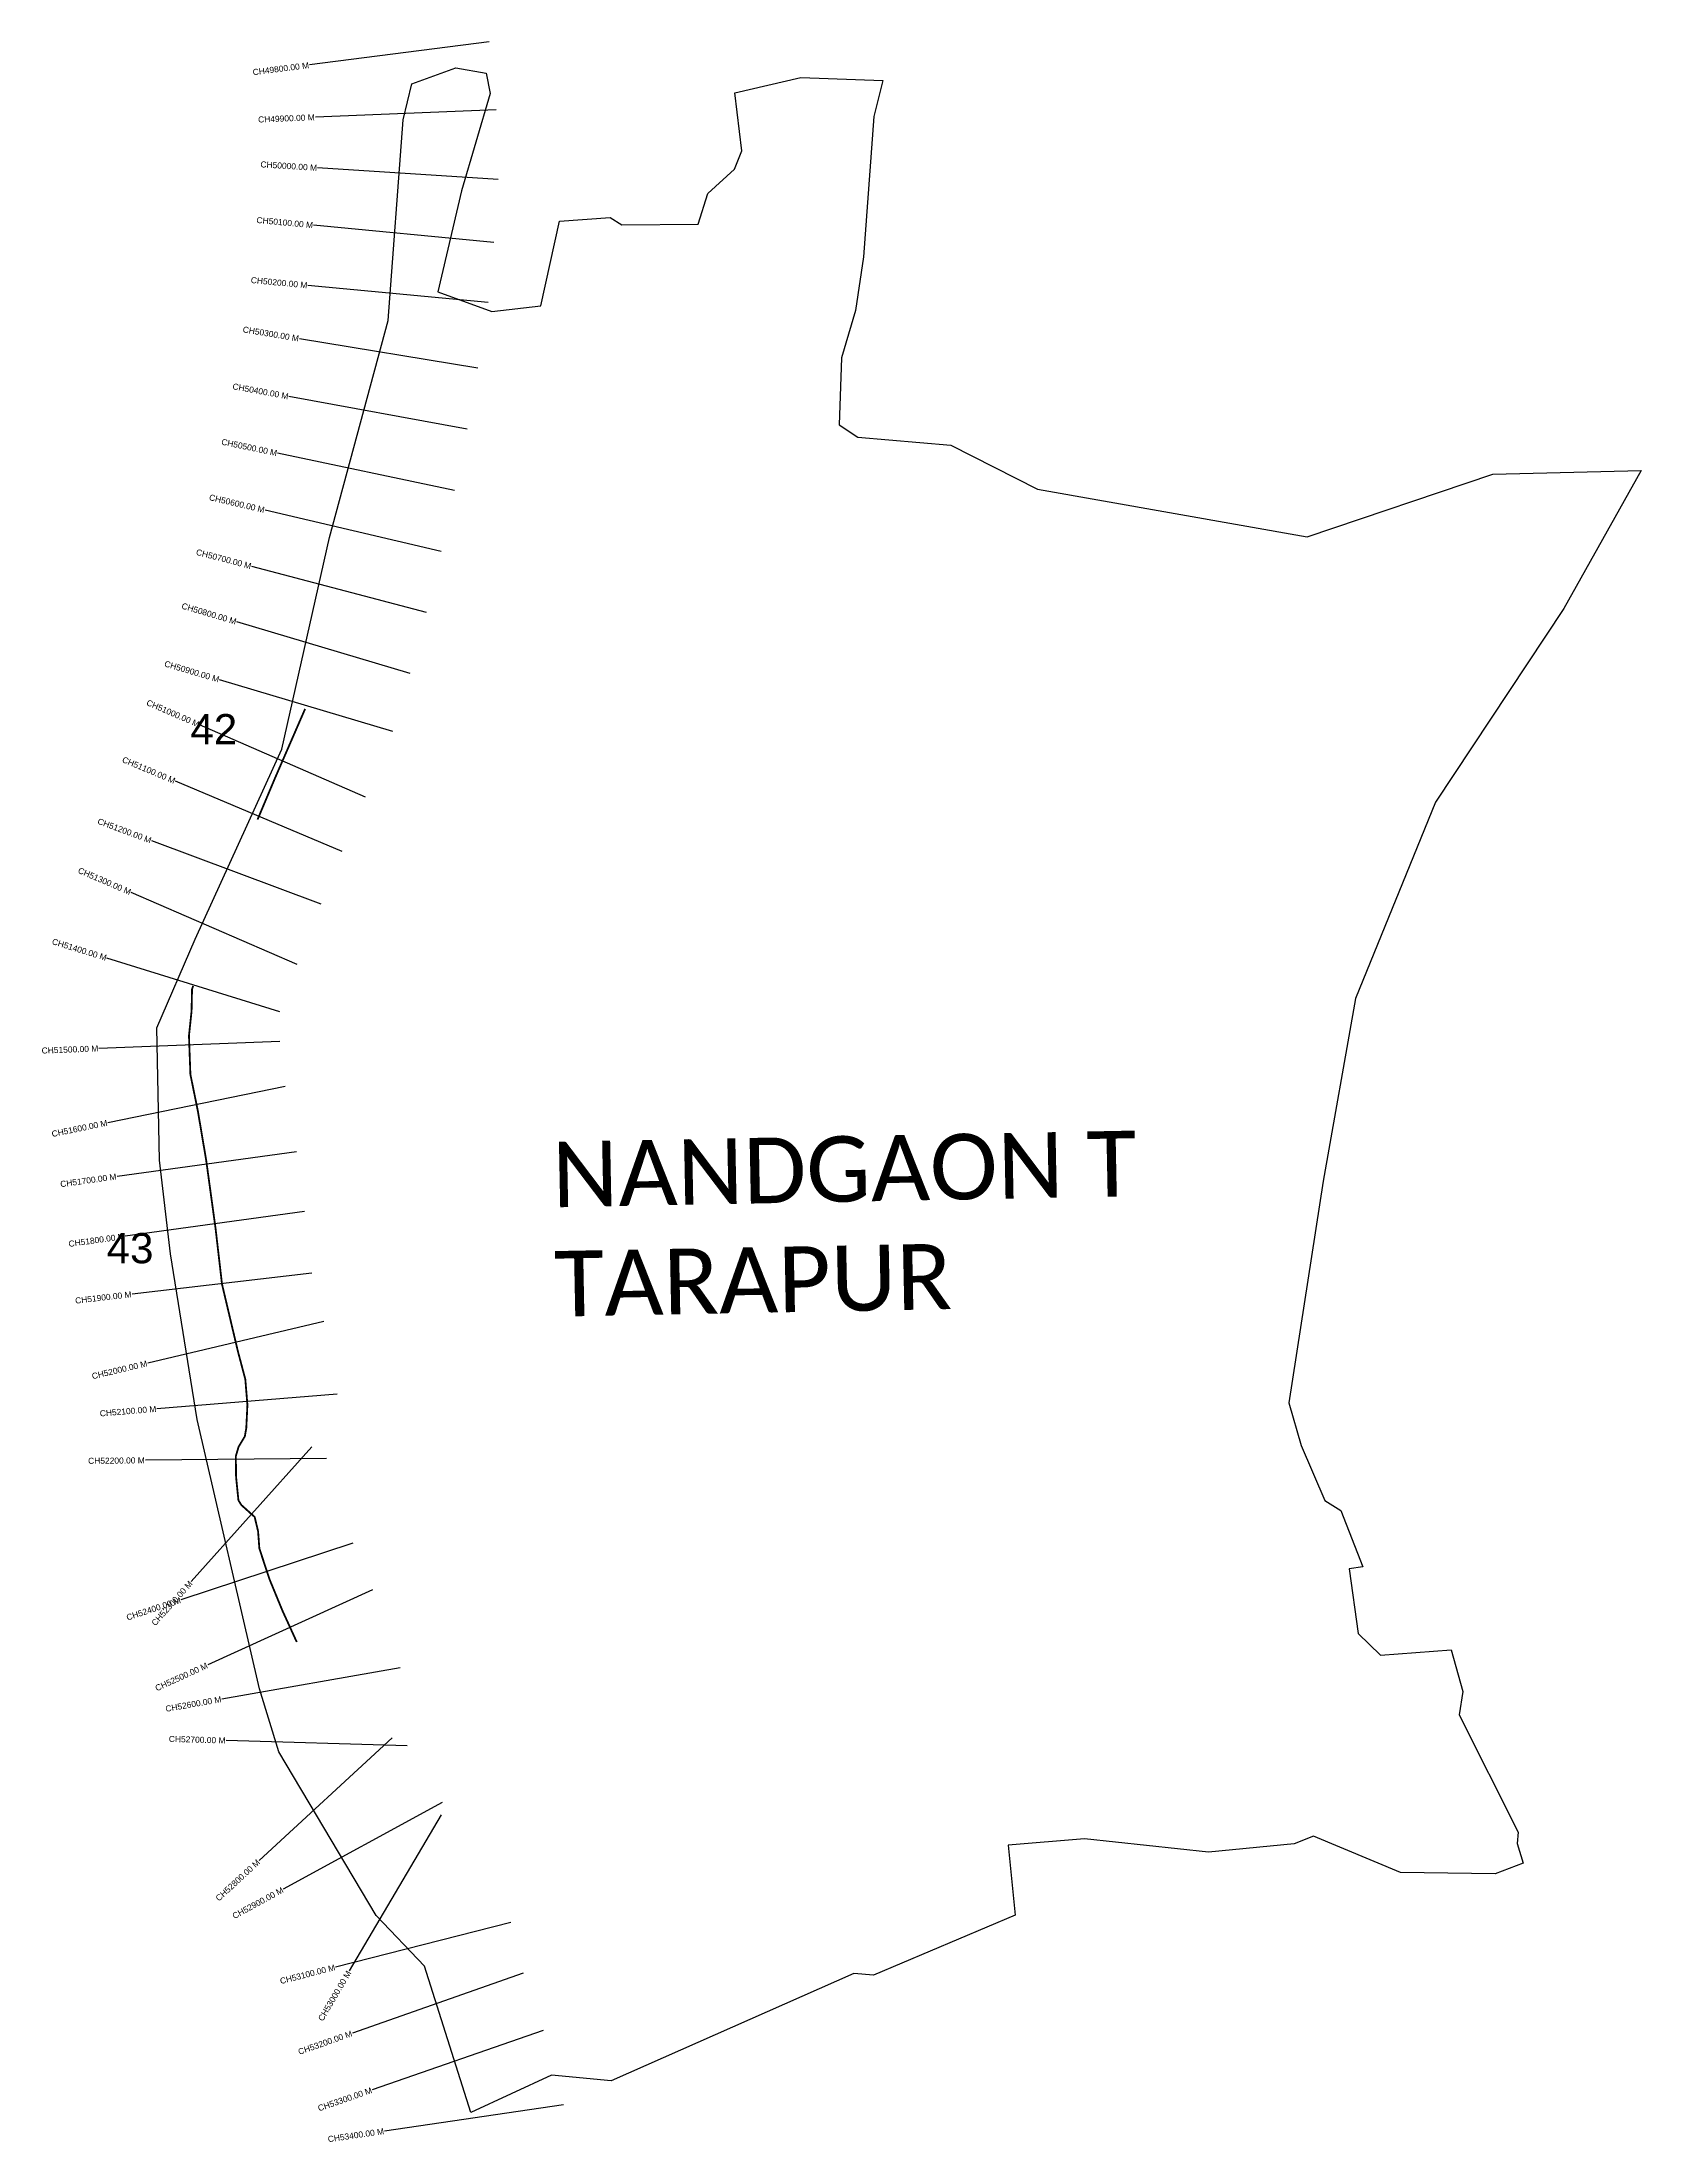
# Model space of a CAD drawing. Header units: feet. Extents: x 257203 to 259853, y 2184655 to 2188137.
import ezdxf
from ezdxf.enums import TextEntityAlignment as Align

# ---------------------------------------------------------------- set-up
doc = ezdxf.new("R2010")
doc.units = ezdxf.units.FT
doc.header["$MEASUREMENT"] = 0
for name, color, linetype in [('ARTIFICIALLY PROTECTED', 4, 'Continuous'), ('CS', 134, 'Continuous'), ('CSMark', 6, 'Continuous'), ('village', 3, 'Continuous'), ('VILLAGE NAME', 250, 'Continuous')]:
    doc.layers.add(name, color=color, linetype=linetype)
doc.styles.get("Standard").update_dxf_attribs({"font": 'arial.ttf'})

msp = doc.modelspace()

# ---------------------------------------------------------------- linework, layer by layer
at = {"color": 6}
msp.add_lwpolyline([(258460.7, 2188078.1), (258596.4, 2188073.6)], dxfattribs=at)
at = {"layer": 'ARTIFICIALLY PROTECTED', "const_width": 3, "flags": 128}
msp.add_lwpolyline([(257638.9, 2187031.4), (257588.6, 2186915.7), (257560.1, 2186848)], dxfattribs=at)
at = {"layer": 'ARTIFICIALLY PROTECTED', "flags": 128}
msp.add_lwpolyline([(257453.3, 2186572.2, 3, 3, 0), (257451.5, 2186566.4, 3, 3, 0), (257450.7, 2186530.1, 3, 3, 0), (257446.4, 2186489.5, 3, 3, 0), (257448.8, 2186425.3, 3, 3, 0), (257461.2, 2186364.5, 3, 3, 0), (257475, 2186282.8, 3, 3, 0), (257490.5, 2186169.9, 3, 3, 0), (257501.2, 2186077.5, 3, 3, 0), (257527.5, 2185966.3, 3, 3, 0), (257539.8, 2185920, 3, 3, 0), (257543.3, 2185877.5, 3, 3, 0), (257541.4, 2185839.1, 3, 3, 0), (257539.1, 2185825.4, 3, 3, 0), (257532.8, 2185814.9, 3, 3, 0), (257528.7, 2185808.1, 3, 3, 0), (257524.1, 2185792.6, 3, 3, 0), (257524.5, 2185758, 3, 3, 0), (257528.4, 2185719.2, 3, 3, 0), (257533.3, 2185711.4, 3, 3, 0), (257555.3, 2185691.7, 3, 3, 0), (257561, 2185667.8, 3, 3, 0), (257563.1, 2185639.4, 3, 3, 0), (257579.9, 2185588.4, 3, 3, 0), (257601.3, 2185536.4, 3, 3, 0), (257625.1, 2185484.3, 0, 0, 0)], format="xyseb", dxfattribs=at)
at = {"layer": 'CS'}
for p, q in [((257943.8, 2188137.2), (257646.3, 2188099.1)), ((257955.7, 2188025), (257655.9, 2188012.5)), ((257959.1, 2187909.3), (257659.7, 2187928.4)), ((257951.7, 2187805), (257653, 2187833.3)), ((257942.3, 2187705.4), (257643.6, 2187733.7)), ((257925.4, 2187596.3), (257629.5, 2187645.3)), ((257907.3, 2187495.3), (257612.2, 2187549.5)), ((257886.8, 2187393.5), (257593.2, 2187455.2)), ((257864.6, 2187292.4), (257572.6, 2187361)), ((257840.4, 2187191.1), (257550.4, 2187267.8)), ((257813.2, 2187090), (257525.7, 2187175.7)), ((257784.6, 2186994.2), (257497.1, 2187079.8)), ((257739, 2186885.3), (257463.9, 2187004.9)), ((257700.5, 2186794.9), (257424.1, 2186911.4)), ((257665.7, 2186707.9), (257384.6, 2186812.7)), ((257626, 2186607.9), (257350.5, 2186726.9)), ((257597, 2186529.2), (257310.5, 2186618.2)), ((257596.9, 2186480), (257297.1, 2186468.6)), ((257606, 2186405.3), (257312, 2186345.4)), ((257624.4, 2186297.2), (257327.2, 2186256.3)), ((257638, 2186198.2), (257340.8, 2186157.2)), ((257650.1, 2186095.7), (257352.1, 2186061.1)), ((257670, 2186015.5), (257378, 2185946.6)), ((257692.3, 2185895.4), (257393.3, 2185871)), ((257674.2, 2185788.4), (257374.2, 2185785.6)), ((257650.3, 2185808), (257450.3, 2185584.4)), ((257718.2, 2185648.1), (257433.2, 2185554.3)), ((257750.4, 2185571.1), (257477.5, 2185446.5)), ((257796.4, 2185441.7), (257500.9, 2185389.8)), ((257783, 2185325.4), (257562.5, 2185121.9)), ((257807.9, 2185312), (257508, 2185320.9)), ((257866.3, 2185218), (257602.8, 2185074.6)), ((257864.4, 2185197.6), (257712.2, 2184939.1)), ((257980.2, 2185019.5), (257689.5, 2184945.4)), ((258000.4, 2184935.2), (257717.3, 2184835.9)), ((258033.6, 2184840.3), (257750.2, 2184742)), ((258067.4, 2184716.7), (257770.6, 2184673.5))]:
    msp.add_line(p, q, dxfattribs=at)
at = {"layer": 'village', "color": 6}
for points in [[(259853.3, 2187426.6, 0), (259725.4, 2187197.7, 0), (259512.5, 2186876.7, 0), (259380.1, 2186551.5, 0), (259326.5, 2186248.6, 0), (259269.6, 2185880.8, 0), (259289.7, 2185809.9, 0), (259329.1, 2185719, 0), (259355.5, 2185702.3, 0), (259392.4, 2185608.8, 0), (259369.6, 2185605.6, 0), (259384.6, 2185498.5, 0), (259421.2, 2185462.6, 0), (259538.8, 2185471.5, 0), (259557.7, 2185402.2, 0), (259552.1, 2185363.5, 0), (259649.6, 2185169, 0), (259648.2, 2185150.5, 0), (259657.8, 2185117.9, 0), (259611.7, 2185100, 0), (259454.5, 2185102.2, 0), (259310.3, 2185162.6, 0), (259278.3, 2185149.5, 0), (259136.2, 2185136, 0), (258930.7, 2185158.2, 0), (258804.5, 2185147.6, 0), (258815.9, 2185031.3, 0), (258581.3, 2184932.1, 0), (258548.5, 2184934.7, 0), (258146.5, 2184756.8, 0), (258047.4, 2184766.4, 0), (257913.6, 2184704.4, 0), (257836.8, 2184947.1, 0), (257756.8, 2185031, 0), (257595.6, 2185302.2, 0), (257563.4, 2185406.7, 0), (257460, 2185853.1, 0), (257415.9, 2186128.2, 0), (257397.3, 2186283.4, 0), (257393.4, 2186502.5, 0), (257456.5, 2186649.6, 0), (257600.1, 2186964.7, 0), (257679.6, 2187315.9, 0), (257776.8, 2187675.7, 0), (257801.4, 2188007.9, 0), (257815.9, 2188067.9, 0), (257888.9, 2188094.4, 0), (257939.3, 2188085.3, 0), (257945.8, 2188051.7, 0), (257898.2, 2187890.3, 0), (257859.1, 2187722.8, 0), (257948.3, 2187690.3, 0), (258029.6, 2187699.5, 0), (258060.6, 2187840.2, 0), (258144.6, 2187846.2, 0), (258163.9, 2187834, 0), (258290.3, 2187835.1, 0), (258306.3, 2187886.1, 0), (258350.9, 2187926.2, 0), (258362.6, 2187957, 0), (258351.5, 2188052.8, 0), (258460.7, 2188078.1, 0)], [(258596.4, 2188073.6, 0), (258581.9, 2188013.8, 0), (258564.3, 2187781, 0), (258551.1, 2187692.1, 0), (258527.8, 2187613.4, 0), (258524.1, 2187502.2, 0), (258555.2, 2187481.9, 0), (258709.5, 2187468.5, 0), (258853.1, 2187395.8, 0), (259300, 2187317, 0), (259607.5, 2187420.5, 0), (259853.3, 2187426.6, 0)]]:
    msp.add_polyline3d(points, dxfattribs=at)

# ---------------------------------------------------------------- texts
at = {"char_height": 50, "attachment_point": 1}
for s, insert in [('42', (257448.7, 2187022.9)), ('43', (257309.9, 2186162.3))]:
    msp.add_mtext_dynamic_manual_height_columns(s, width=84.374, gutter_width=1, heights=[0], dxfattribs=dict(at, insert=insert))
at = {"layer": 'CSMark'}
for s, rotation, p in [('CH49800.00 M', 7.3044, (257645.3, 2188098.9)), ('CH49900.00 M', 2.3966, (257654.9, 2188012.5)), ('CH50000.00 M', 356.3573, (257658.7, 2187928.5)), ('CH50100.00 M', 354.588, (257652, 2187833.4)), ('CH50200.00 M', 354.588, (257642.6, 2187733.8)), ('CH50300.00 M', 350.5951, (257628.5, 2187645.5)), ('CH50400.00 M', 349.5994, (257611.2, 2187549.6)), ('CH50500.00 M', 348.1178, (257592.3, 2187455.4)), ('CH50600.00 M', 346.7692, (257571.6, 2187361.2)), ('CH50700.00 M', 345.1824, (257549.4, 2187268)), ('CH50800.00 M', 343.4153, (257524.7, 2187176)), ('CH50900.00 M', 343.4153, (257496.2, 2187080.1)), ('CH51000.00 M', 336.5048, (257463, 2187005.3)), ('CH51100.00 M', 337.1598, (257423.1, 2186911.7)), ('CH51200.00 M', 339.5573, (257383.6, 2186813.1)), ('CH51300.00 M', 336.6404, (257349.6, 2186727.3)), ('CH51400.00 M', 342.7436, (257309.6, 2186618.5)), ('CH51500.00 M', 2.187, (257296.1, 2186468.5)), ('CH51600.00 M', 11.5061, (257311, 2186345.2)), ('CH51700.00 M', 7.8452, (257326.2, 2186256.2)), ('CH51800.00 M', 7.8452, (257339.9, 2186157.1)), ('CH51900.00 M', 6.6145, (257351.1, 2186061)), ('CH52000.00 M', 13.2766, (257377, 2185946.4)), ('CH52100.00 M', 4.6686, (257392.3, 2185870.9)), ('CH52200.00 M', 0.5332, (257373.2, 2185785.6)), ('CH52300.00 M', 48.1851, (257449.6, 2185583.6)), ('CH52400.00 M', 18.2192, (257432.3, 2185554)), ('CH52500.00 M', 24.5382, (257476.6, 2185446.1)), ('CH52600.00 M', 9.9705, (257500, 2185389.6)), ('CH52700.00 M', 358.3019, (257507, 2185321)), ('CH52800.00 M', 42.7058, (257561.8, 2185121.2)), ('CH52900.00 M', 28.5458, (257601.9, 2185074.1)), ('CH53100.00 M', 14.2992, (257688.5, 2184945.1)), ('CH53000.00 M', 59.5041, (257711.7, 2184938.2)), ('CH53200.00 M', 19.3149, (257716.4, 2184835.6)), ('CH53300.00 M', 19.143, (257749.2, 2184741.6)), ('CH53400.00 M', 8.2817, (257769.6, 2184673.4))]:
    msp.add_text(s, height=10, rotation=rotation, dxfattribs=at).set_placement(p, align=Align.MIDDLE_RIGHT)
at = {"layer": 'VILLAGE NAME', "insert": (258047.4, 2186313.7), "char_height": 108.748, "attachment_point": 1, "rotation": 1.1028}
msp.add_mtext_dynamic_manual_height_columns('{\\fCalibri|b0|i0|c0|p34;NANDGAON T TARAPUR}', width=1145.527, gutter_width=543.7, heights=[0], dxfattribs=at)

doc.saveas('drawing.dxf')
